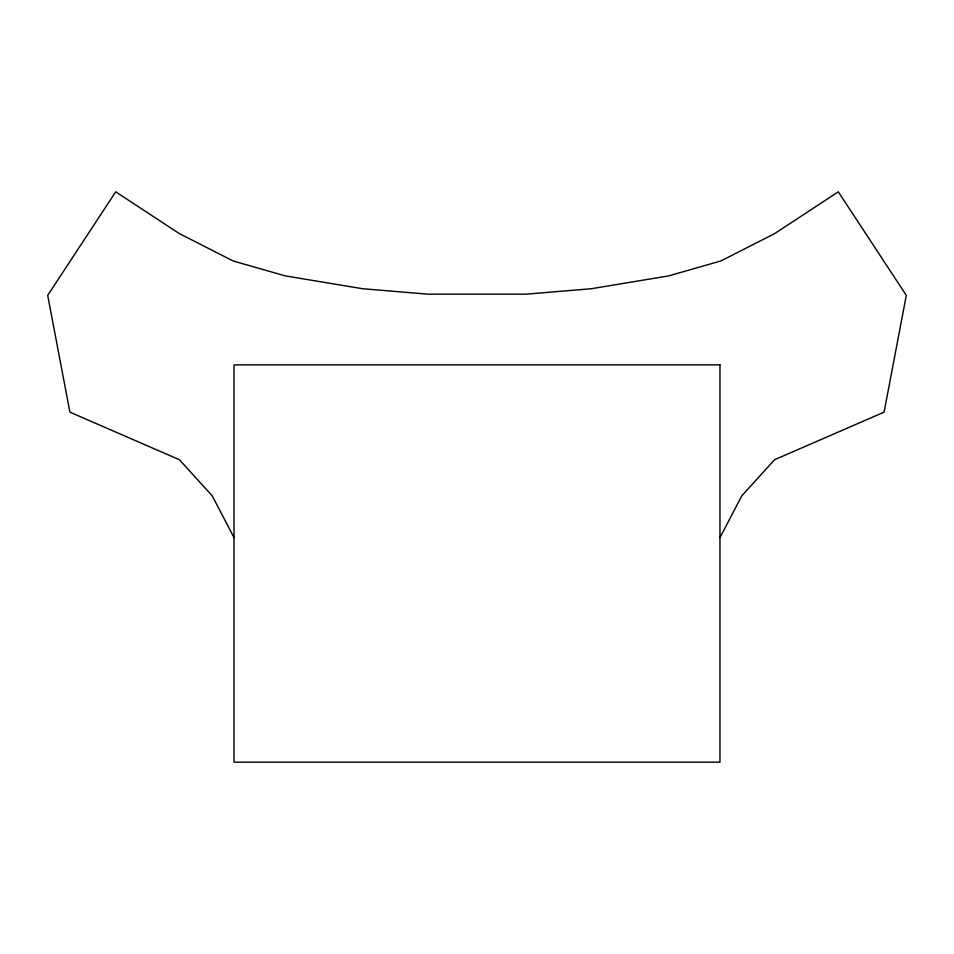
<?xml version="1.0" encoding="UTF-8"?>
<svg xmlns="http://www.w3.org/2000/svg" width="954" height="954" viewBox="0 0 954 954"><rect width="100%" height="100%" fill="white"/><g stroke="black" fill="none" stroke-linecap="round" stroke-linejoin="round"><path stroke-width="1.43" d="M719.972 537.639L741.818 495.782L774.612 459.709L884.096 412.14L906.3 295.37L838.292 191.814L774.612 233.635L720.783 261.002L668.623 275.909L591.241 288.74L525.94 294.178L428.06 294.178L362.758 288.74L285.377 275.909L233.217 261.002L179.388 233.635L115.708 191.814L47.7 295.37L69.904 412.14L179.388 459.709L212.182 495.782L234.028 537.639M719.972 364.881L234.028 364.881L234.028 762.186L719.972 762.186L719.972 364.881"/></g></svg>
